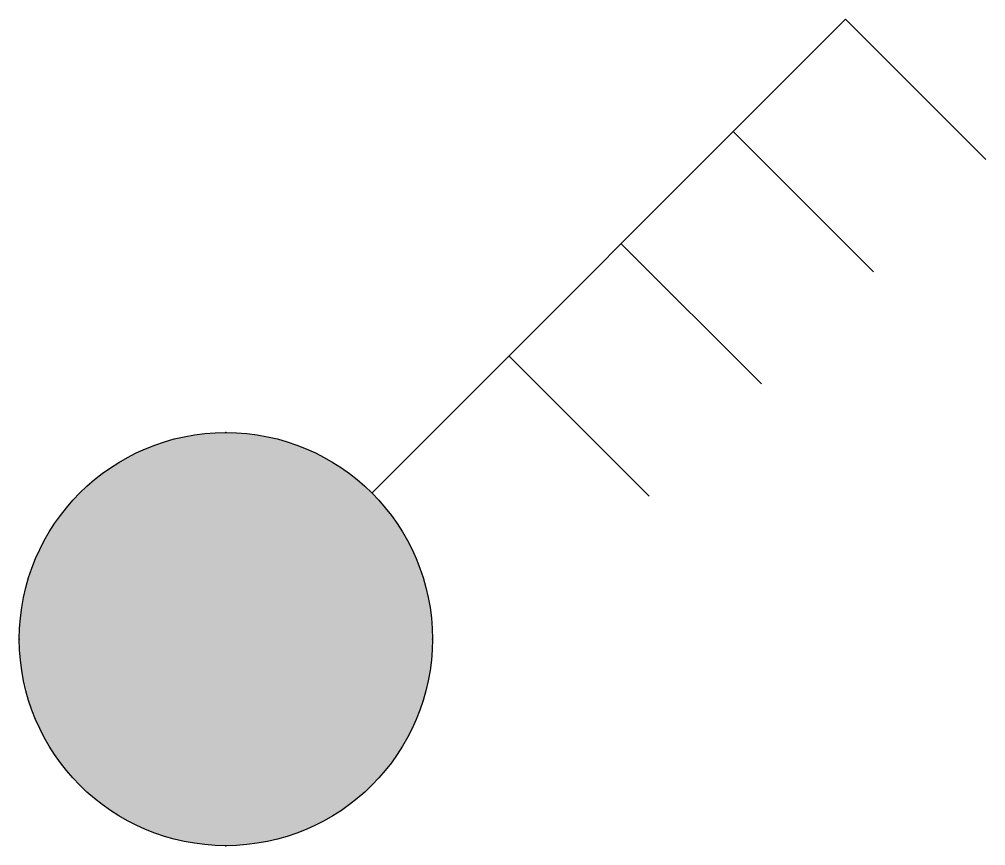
# Model space of a CAD drawing. Header units: millimetres. Extents: x -104 to 383, y 0 to 417.
import ezdxf

# ---------------------------------------------------------------- set-up
doc = ezdxf.new("R2010")
doc.units = ezdxf.units.MM
doc.layers.add('EQUIP', color=7, linetype='Continuous')

msp = doc.modelspace()

# ---------------------------------------------------------------- hatches: boundary and pattern name
at = {"layer": 'EQUIP'}
msp.add_hatch(color=256, dxfattribs=at).paths.add_polyline_path([(-104.17, 104.17, 1), (104.17, 104.17, 1)])

# ---------------------------------------------------------------- linework, layer by layer
for p, q in [((73.66, 177.82), (312.5, 416.67)), ((312.5, 416.67), (383.21, 345.96)), ((255.93, 360.1), (326.64, 289.39)), ((199.36, 303.53), (270.07, 232.82)), ((142.79, 246.96), (213.51, 176.25))]:
    msp.add_line(p, q)
msp.add_circle((0, 104.17), 104.17)
for p in [(0, 208.33), (-104.17, 104.17), (104.17, 104.17), (0, 0)]:
    msp.add_point(p)

doc.saveas('drawing.dxf')
